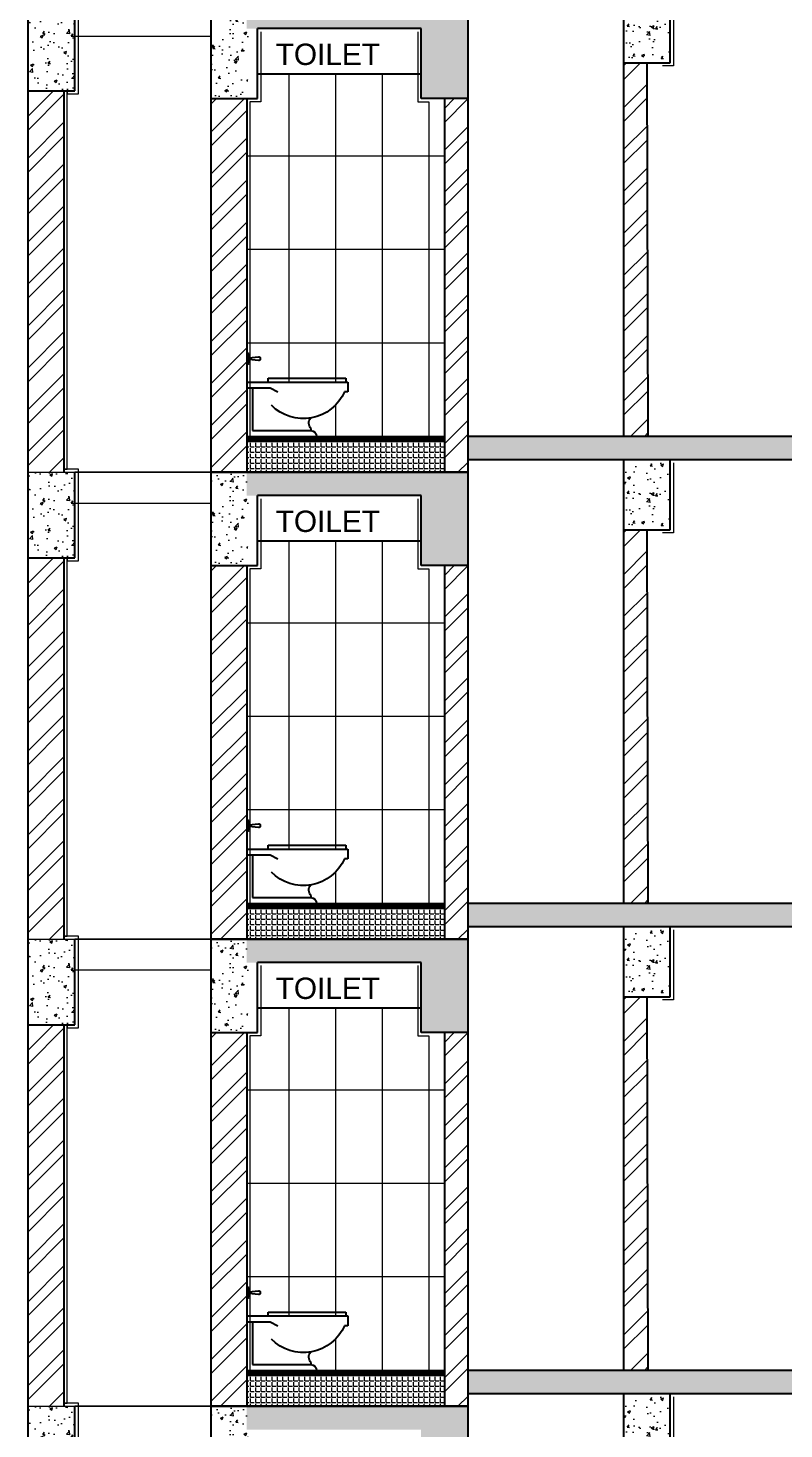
# Model space of a CAD drawing. Header units: metres. Extents: x 29392 to 32022, y 3934 to 33962.
# Drawn here: x 29707.88 to 29712.74, y 4068.81 to 4077.81 of the extents above; entities that cross this region are included whole.
import ezdxf

# ---------------------------------------------------------------- set-up
doc = ezdxf.new("R2010")
doc.units = ezdxf.units.M
doc.layers.add('HATCH', color=250, linetype='Continuous', lineweight=13)
doc.layers.add('PLASTER', color=252, linetype='Continuous', lineweight=15)
doc.styles.get("Standard").update_dxf_attribs({"font": 'arial.ttf'})
pattern_1 = [(50, (27323.3869, 3352.19325), (0.182184669, -0.0159390855), [0.01905, -0.20955]), (355, (27323.3869, 3352.19325), (-0.035243421, 0.191056845), [0.01524, -0.167640584]), (100.451445, (27323.40208, 3352.19192), (0.146941247, 0.175117752), [0.016190009, -0.178090245]), (46.1842, (27323.3869, 3352.24405), (0.27107904, -0.042042328), [0.028575, -0.314325]), (96.635558, (27323.40949, 3352.24054), (0.237404134, 0.247426125), [0.024285023, -0.267135608]), (351.184151, (27323.3869, 3352.24405), (0.237404134, 0.247426125), [0.022859967, -0.251459732]), (21, (27323.4123, 3352.23135), (0.151614391, -0.102265198), [0.01905, -0.20955]), (326, (27323.4123, 3352.23135), (0.061802028, 0.184187966), [0.01524, -0.16764]), (71.451445, (27323.42493, 3352.22282), (0.213416419, 0.081922769), [0.016190009, -0.178089938]), (37.5, (27323.386896, 3352.193245), (0.0030886033, 0.0845550389), [0, -0.165608, 0, -0.17018, 0, -0.168275]), (7.5, (27323.3869, 3352.193245), (0.0668196625, 0.1001805748), [0, -0.097028, 0, -0.161798, 0, -0.064135]), (327.5, (27323.330254, 3352.193245), (0.1355905952, -0.005728744), [0, -0.0635, 0, -0.19812, 0, -0.26289]), (317.5, (27323.30485, 3352.19325), (0.1481291814, 0.025426491), [0, -0.08255, 0, -0.131572, 0, -0.18669])]
pattern_2 = [(50, (27323.3869, 3355.19325), (0.182184669, -0.0159390855), [0.01905, -0.20955]), (355, (27323.3869, 3355.19325), (-0.035243421, 0.191056845), [0.01524, -0.167640584]), (100.451445, (27323.40208, 3355.19192), (0.146941247, 0.175117752), [0.016190009, -0.178090245]), (46.1842, (27323.3869, 3355.24405), (0.27107904, -0.042042328), [0.028575, -0.314325]), (96.635558, (27323.40949, 3355.24054), (0.237404134, 0.247426125), [0.024285023, -0.267135608]), (351.184151, (27323.3869, 3355.24405), (0.237404134, 0.247426125), [0.022859967, -0.251459732]), (21, (27323.4123, 3355.23135), (0.151614391, -0.102265198), [0.01905, -0.20955]), (326, (27323.4123, 3355.23135), (0.061802028, 0.184187966), [0.01524, -0.16764]), (71.451445, (27323.42493, 3355.22282), (0.213416419, 0.081922769), [0.016190009, -0.178089938]), (37.5, (27323.386896, 3355.193245), (0.0030886033, 0.0845550389), [0, -0.165608, 0, -0.17018, 0, -0.168275]), (7.5, (27323.3869, 3355.193245), (0.0668196625, 0.1001805748), [0, -0.097028, 0, -0.161798, 0, -0.064135]), (327.5, (27323.330254, 3355.193245), (0.1355905952, -0.005728744), [0, -0.0635, 0, -0.19812, 0, -0.26289]), (317.5, (27323.30485, 3355.19325), (0.1481291814, 0.025426491), [0, -0.08255, 0, -0.131572, 0, -0.18669])]
pattern_3 = [(45, (27323.3869, 3355.19325), (-0.134703842, 0.134703842), []), (45, (27323.4767, 3355.19325), (-0.134703842, 0.134703842), [])]
pattern_4 = [(50, (27323.3869, 3358.19325), (0.182184669, -0.0159390855), [0.01905, -0.20955]), (355, (27323.3869, 3358.19325), (-0.035243421, 0.191056845), [0.01524, -0.167640584]), (100.451445, (27323.40208, 3358.19192), (0.146941247, 0.175117752), [0.016190009, -0.178090245]), (46.1842, (27323.3869, 3358.24405), (0.27107904, -0.042042328), [0.028575, -0.314325]), (96.635558, (27323.40949, 3358.24054), (0.237404134, 0.247426125), [0.024285023, -0.267135608]), (351.184151, (27323.3869, 3358.24405), (0.237404134, 0.247426125), [0.022859967, -0.251459732]), (21, (27323.4123, 3358.23135), (0.151614391, -0.102265198), [0.01905, -0.20955]), (326, (27323.4123, 3358.23135), (0.061802028, 0.184187966), [0.01524, -0.16764]), (71.451445, (27323.42493, 3358.22282), (0.213416419, 0.081922769), [0.016190009, -0.178089938]), (37.5, (27323.386896, 3358.193245), (0.0030886033, 0.0845550389), [0, -0.165608, 0, -0.17018, 0, -0.168275]), (7.5, (27323.3869, 3358.193245), (0.0668196625, 0.1001805748), [0, -0.097028, 0, -0.161798, 0, -0.064135]), (327.5, (27323.330254, 3358.193245), (0.1355905952, -0.005728744), [0, -0.0635, 0, -0.19812, 0, -0.26289]), (317.5, (27323.30485, 3358.19325), (0.1481291814, 0.025426491), [0, -0.08255, 0, -0.131572, 0, -0.18669])]
pattern_5 = [(45, (27323.3869, 3358.19325), (-0.134703842, 0.134703842), []), (45, (27323.4767, 3358.19325), (-0.134703842, 0.134703842), [])]
pattern_6 = [(50, (27323.3869, 3361.19325), (0.182184669, -0.0159390855), [0.01905, -0.20955]), (355, (27323.3869, 3361.19325), (-0.035243421, 0.191056845), [0.01524, -0.167640584]), (100.451445, (27323.40208, 3361.19192), (0.146941247, 0.175117752), [0.016190009, -0.178090245]), (46.1842, (27323.3869, 3361.24405), (0.27107904, -0.042042328), [0.028575, -0.314325]), (96.635558, (27323.40949, 3361.24054), (0.237404134, 0.247426125), [0.024285023, -0.267135608]), (351.184151, (27323.3869, 3361.24405), (0.237404134, 0.247426125), [0.022859967, -0.251459732]), (21, (27323.4123, 3361.23135), (0.151614391, -0.102265198), [0.01905, -0.20955]), (326, (27323.4123, 3361.23135), (0.061802028, 0.184187966), [0.01524, -0.16764]), (71.451445, (27323.42493, 3361.22282), (0.213416419, 0.081922769), [0.016190009, -0.178089938]), (37.5, (27323.386896, 3361.193245), (0.0030886033, 0.0845550389), [0, -0.165608, 0, -0.17018, 0, -0.168275]), (7.5, (27323.3869, 3361.193245), (0.0668196625, 0.1001805748), [0, -0.097028, 0, -0.161798, 0, -0.064135]), (327.5, (27323.330254, 3361.193245), (0.1355905952, -0.005728744), [0, -0.0635, 0, -0.19812, 0, -0.26289]), (317.5, (27323.30485, 3361.19325), (0.1481291814, 0.025426491), [0, -0.08255, 0, -0.131572, 0, -0.18669])]
pattern_7 = [(45, (27323.3869, 3361.19325), (-0.134703842, 0.134703842), []), (45, (27323.4767, 3361.19325), (-0.134703842, 0.134703842), [])]

# ---------------------------------------------------------------- blocks, each defined once
blk = doc.blocks.new('A$C0A04126D')
for p, q in [((0.6365, 0.5054, -0.3429), (0.5741, 0.5117, -0.3429)), ((0.5741, 0.4867, -0.3429), (0.6365, 0.493, -0.3429)), ((0.6365, 0.5304, -0.3429), (0.649, 0.5366, -0.3429)), ((0.6365, 0.468, -0.3429), (0.6365, 0.5304, -0.3429)), ((0.649, 0.4618, -0.3429), (0.6365, 0.468, -0.3429)), ((0.649, 0.5366, -0.3429), (0.649, 0.4618, -0.3429)), ((0.5117, 0.3744, -0.3429), (0.0125, 0.3744, -0.3429)), ((0.0125, 0.3744, -0.3429), (0.0125, 0.3494, -0.3429)), ((0.5117, 0.3494, -0.3429), (0.5117, 0.3744, -0.3429)), ((0.649, 0.3494, -0.3429), (0, 0.3494, -0.3429)), ((0, 0.3494, -0.3429), (0, 0.287, -0.3429)), ((0, 0.287, -0.3429), (0.0206, 0.287, -0.3429)), ((0.4992, 0.312, -0.3429), (0.4493, 0.287, -0.3429)), ((0.649, 0.312, -0.3429), (0.4992, 0.312, -0.3429)), ((0.6115, 0.312, -0.3429), (0.6115, 0.0374, -0.3429)), ((0.649, 0.3494, -0.3429), (0.649, 0, -0.3429)), ((0.2371, 0.0499, -0.3429), (0.2371, 0.0374, -0.3429)), ((0.6115, 0.0374, -0.3429), (0.2371, 0.0374, -0.3429))]:
    blk.add_line(p, q)
for centre, radius, start, end in [((0.5741, 0.4992, -0.3429), 0.0125, 90, 270), ((0.2851, 0.4028, -0.3429), 0.2887, 203.64102, 315.28389), ((0.1944, 0.085, -0.3429), 0.0553, 320.64055, 36.52551), ((0.2371, 0, -0.3429), 0.0374, 90, 180)]:
    blk.add_arc(centre, radius, start, end)

msp = doc.modelspace()

# ---------------------------------------------------------------- hatches: boundary and pattern name
at = {"layer": 'HATCH', "transparency": 16777216}
h = msp.add_hatch(dxfattribs=at)
h.set_pattern_fill('AR-CONC', color=256, scale=0.001)
h.set_pattern_definition([(50, (27763.88038, 3415.42546), (0.182184669, -0.015939086), [0.01905, -0.20955]), (355, (27763.88038, 3415.42546), (-0.035243421, 0.191056845), [0.01524, -0.167640584]), (100.451445, (27763.89556, 3415.42413), (0.146941247, 0.175117752), [0.016190009, -0.178090245]), (46.1842, (27763.88038, 3415.47626), (0.27107904, -0.042042328), [0.028575, -0.314325]), (96.635558, (27763.90297, 3415.47276), (0.237404134, 0.247426125), [0.024285023, -0.26713561]), (351.184151, (27763.88038, 3415.47626), (0.237404134, 0.247426125), [0.022859967, -0.251459732]), (21, (27763.90578, 3415.46356), (0.151614391, -0.102265198), [0.01905, -0.20955]), (326, (27763.90578, 3415.46356), (0.061802028, 0.184187966), [0.01524, -0.16764]), (71.451445, (27763.91842, 3415.45504), (0.21341642, 0.081922769), [0.016190009, -0.178089938]), (37.5, (27763.88038, 3415.42546), (0.0030886033, 0.0845550389), [0, -0.165608, 0, -0.17018, 0, -0.168275]), (7.5, (27763.88038, 3415.42546), (0.0668196625, 0.100180575), [0, -0.097028, 0, -0.161798, 0, -0.064135]), (327.5, (27763.82374, 3415.42546), (0.1355905952, -0.005728744), [0, -0.0635, 0, -0.19812, 0, -0.26289]), (317.5, (27763.79834, 3415.42546), (0.1481291814, 0.025426491), [0, -0.08255, 0, -0.131572, 0, -0.18669])])
h.paths.add_polyline_path([(29710.4044, 4077.8068), (29709.2843, 4077.8068), (29709.2843, 4077.9568), (29710.7044, 4077.9568), (29710.7044, 4077.3568), (29710.4044, 4077.3568)])
h.paths.add_polyline_path([(29714.9592, 4077.5871), (29714.6588, 4077.5868), (29714.6588, 4078.0368), (29710.7044, 4078.0368), (29710.7044, 4078.1868), (29714.9588, 4078.1871)])
h = msp.add_hatch(dxfattribs=at)
h.set_pattern_fill('AR-CONC', color=256, scale=0.001)
h.set_pattern_definition(pattern_6)
h.paths.add_polyline_path([(29712.0053, 4077.5864), (29711.7053, 4077.5864), (29711.7055, 4078.0368), (29712.0053, 4078.0368)])
h = msp.add_hatch(dxfattribs=at)
h.set_pattern_fill('AR-CONC', color=256, scale=0.001)
h.set_pattern_definition(pattern_6)
h.paths.add_polyline_path([(29709.0555, 4077.9568), (29709.2914, 4077.9568), (29709.2914, 4077.3568), (29709.0553, 4077.3568)])
h.paths.add_polyline_path([(29707.88, 4077.9568), (29708.11, 4077.9568), (29708.18, 4077.9568), (29708.18, 4077.4068), (29707.88, 4077.4068)])
h = msp.add_hatch(dxfattribs=at)
h.set_pattern_fill('ANSI32', color=256, scale=0.02)
h.set_pattern_definition([(45, (27763.88038, 3415.42546), (-0.134703842, 0.134703842), []), (45, (27763.97019, 3415.42546), (-0.134703842, 0.134703842), [])])
h.paths.add_polyline_path([(29709.0543, 4074.9568), (29709.2843, 4074.9568), (29709.2843, 4077.3568), (29709.0543, 4077.3568)])
h.paths.add_polyline_path([(29710.7044, 4077.3568), (29710.5543, 4077.3568), (29710.5543, 4074.9568), (29710.7044, 4074.9568)])
edge = h.paths.add_edge_path()
edge.add_line((29714.7292, 4077.5869), (29714.7312, 4075.1868))
edge.add_line((29714.3498, 4075.1867), (29714.9612, 4075.1872))
edge.add_line((29714.9612, 4075.1872), (29714.9592, 4077.5871))
edge.add_line((29714.9592, 4077.5871), (29714.7253, 4077.5868))
h = msp.add_hatch(dxfattribs=at)
h.set_pattern_fill('ANSI32', color=256, scale=0.02)
h.set_pattern_definition(pattern_7)
h.paths.add_polyline_path([(29711.7055, 4077.5864), (29711.8553, 4077.5864), (29711.8611, 4075.1868), (29711.7055, 4075.1868)])
h = msp.add_hatch(dxfattribs=at)
h.set_pattern_fill('ANSI32', color=256, scale=0.02)
h.set_pattern_definition(pattern_7)
h.paths.add_polyline_path([(29708.11, 4074.9568), (29707.88, 4074.9568), (29707.88, 4077.4068), (29708.11, 4077.4068)])
h = msp.add_hatch(dxfattribs=at)
h.set_pattern_fill('AR-CONC', color=256, scale=0.001)
h.set_pattern_definition([(50, (27763.88038, 3412.42546), (0.182184669, -0.015939086), [0.01905, -0.20955]), (355, (27763.88038, 3412.42546), (-0.035243421, 0.191056845), [0.01524, -0.167640584]), (100.451445, (27763.89556, 3412.42413), (0.146941247, 0.175117752), [0.016190009, -0.178090245]), (46.1842, (27763.88038, 3412.47626), (0.27107904, -0.042042328), [0.028575, -0.314325]), (96.635558, (27763.90297, 3412.47276), (0.237404134, 0.247426125), [0.024285023, -0.26713561]), (351.184151, (27763.88038, 3412.47626), (0.237404134, 0.247426125), [0.022859967, -0.251459732]), (21, (27763.90578, 3412.46356), (0.151614391, -0.102265198), [0.01905, -0.20955]), (326, (27763.90578, 3412.46356), (0.061802028, 0.184187966), [0.01524, -0.16764]), (71.451445, (27763.91842, 3412.45504), (0.21341642, 0.081922769), [0.016190009, -0.178089938]), (37.5, (27763.88038, 3412.42546), (0.0030886033, 0.0845550389), [0, -0.165608, 0, -0.17018, 0, -0.168275]), (7.5, (27763.88038, 3412.42546), (0.0668196625, 0.100180575), [0, -0.097028, 0, -0.161798, 0, -0.064135]), (327.5, (27763.82374, 3412.42546), (0.1355905952, -0.005728744), [0, -0.0635, 0, -0.19812, 0, -0.26289]), (317.5, (27763.79834, 3412.42546), (0.1481291814, 0.025426491), [0, -0.08255, 0, -0.131572, 0, -0.18669])])
h.paths.add_polyline_path([(29710.4044, 4074.8068), (29709.2843, 4074.8068), (29709.2843, 4074.9568), (29710.7044, 4074.9568), (29710.7044, 4074.3568), (29710.4044, 4074.3568)])
h.paths.add_polyline_path([(29714.9592, 4074.5871), (29714.6588, 4074.5868), (29714.6588, 4075.0368), (29710.7044, 4075.0368), (29710.7044, 4075.1868), (29714.9588, 4075.1871)])
h = msp.add_hatch(dxfattribs=at)
h.set_pattern_fill('ANGLE', color=256, scale=0.005)
h.set_pattern_definition([(0, (27763.880383, 3415.17747), (0, 0.034925), [0.0254, -0.009525]), (90, (27763.880383, 3415.17747), (-0.034925, 2e-18), [0.0254, -0.009525])])
h.paths.add_polyline_path([(29710.5543, 4075.1568), (29709.2843, 4075.1568), (29709.2843, 4074.9568), (29710.5543, 4074.9568)])
h = msp.add_hatch(dxfattribs=at)
h.set_pattern_fill('AR-CONC', color=256, scale=0.001)
h.set_pattern_definition(pattern_4)
h.paths.add_polyline_path([(29712.0053, 4074.5864), (29711.7053, 4074.5864), (29711.7055, 4075.0368), (29712.0053, 4075.0368)])
h = msp.add_hatch(dxfattribs=at)
h.set_pattern_fill('AR-CONC', color=256, scale=0.001)
h.set_pattern_definition(pattern_4)
h.paths.add_polyline_path([(29709.0555, 4074.9568), (29709.2914, 4074.9568), (29709.2914, 4074.3568), (29709.0553, 4074.3568)])
h.paths.add_polyline_path([(29707.88, 4074.9568), (29708.11, 4074.9568), (29708.18, 4074.9568), (29708.18, 4074.4068), (29707.88, 4074.4068)])
h = msp.add_hatch(dxfattribs=at)
h.set_pattern_fill('ANSI32', color=256, scale=0.02)
h.set_pattern_definition([(45, (27763.88038, 3412.42546), (-0.134703842, 0.134703842), []), (45, (27763.97019, 3412.42546), (-0.134703842, 0.134703842), [])])
h.paths.add_polyline_path([(29709.0543, 4071.9568), (29709.2843, 4071.9568), (29709.2843, 4074.3568), (29709.0543, 4074.3568)])
h.paths.add_polyline_path([(29710.7044, 4074.3568), (29710.5543, 4074.3568), (29710.5543, 4071.9568), (29710.7044, 4071.9568)])
edge = h.paths.add_edge_path()
edge.add_line((29714.7292, 4074.5869), (29714.7312, 4072.1868))
edge.add_line((29714.3498, 4072.1867), (29714.9612, 4072.1872))
edge.add_line((29714.9612, 4072.1872), (29714.9592, 4074.5871))
edge.add_line((29714.9592, 4074.5871), (29714.7253, 4074.5868))
h = msp.add_hatch(dxfattribs=at)
h.set_pattern_fill('ANSI32', color=256, scale=0.02)
h.set_pattern_definition(pattern_5)
h.paths.add_polyline_path([(29711.7055, 4074.5864), (29711.8553, 4074.5864), (29711.8611, 4072.1868), (29711.7055, 4072.1868)])
h = msp.add_hatch(dxfattribs=at)
h.set_pattern_fill('ANSI32', color=256, scale=0.02)
h.set_pattern_definition(pattern_5)
h.paths.add_polyline_path([(29708.11, 4071.9568), (29707.88, 4071.9568), (29707.88, 4074.4068), (29708.11, 4074.4068)])
h = msp.add_hatch(dxfattribs=at)
h.set_pattern_fill('AR-CONC', color=256, scale=0.001)
h.set_pattern_definition([(50, (27763.88038, 3409.42546), (0.182184669, -0.015939086), [0.01905, -0.20955]), (355, (27763.88038, 3409.42546), (-0.035243421, 0.191056845), [0.01524, -0.167640584]), (100.451445, (27763.89556, 3409.42413), (0.146941247, 0.175117752), [0.016190009, -0.178090245]), (46.1842, (27763.88038, 3409.47626), (0.27107904, -0.042042328), [0.028575, -0.314325]), (96.635558, (27763.90297, 3409.47276), (0.237404134, 0.247426125), [0.024285023, -0.26713561]), (351.184151, (27763.88038, 3409.47626), (0.237404134, 0.247426125), [0.022859967, -0.251459732]), (21, (27763.90578, 3409.46356), (0.151614391, -0.102265198), [0.01905, -0.20955]), (326, (27763.90578, 3409.46356), (0.061802028, 0.184187966), [0.01524, -0.16764]), (71.451445, (27763.91842, 3409.45504), (0.21341642, 0.081922769), [0.016190009, -0.178089938]), (37.5, (27763.88038, 3409.42546), (0.0030886033, 0.0845550389), [0, -0.165608, 0, -0.17018, 0, -0.168275]), (7.5, (27763.88038, 3409.42546), (0.0668196625, 0.100180575), [0, -0.097028, 0, -0.161798, 0, -0.064135]), (327.5, (27763.82374, 3409.42546), (0.1355905952, -0.005728744), [0, -0.0635, 0, -0.19812, 0, -0.26289]), (317.5, (27763.79834, 3409.42546), (0.1481291814, 0.025426491), [0, -0.08255, 0, -0.131572, 0, -0.18669])])
h.paths.add_polyline_path([(29710.4044, 4071.8068), (29709.2843, 4071.8068), (29709.2843, 4071.9568), (29710.7044, 4071.9568), (29710.7044, 4071.3568), (29710.4044, 4071.3568)])
h.paths.add_polyline_path([(29714.9592, 4071.5871), (29714.6588, 4071.5868), (29714.6588, 4072.0368), (29710.7044, 4072.0368), (29710.7044, 4072.1868), (29714.9588, 4072.1871)])
h = msp.add_hatch(dxfattribs=at)
h.set_pattern_fill('ANGLE', color=256, scale=0.005)
h.set_pattern_definition([(0, (27763.880383, 3412.17747), (0, 0.034925), [0.0254, -0.009525]), (90, (27763.880383, 3412.17747), (-0.034925, 2e-18), [0.0254, -0.009525])])
h.paths.add_polyline_path([(29710.5543, 4072.1568), (29709.2843, 4072.1568), (29709.2843, 4071.9568), (29710.5543, 4071.9568)])
h = msp.add_hatch(dxfattribs=at)
h.set_pattern_fill('AR-CONC', color=256, scale=0.001)
h.set_pattern_definition(pattern_2)
h.paths.add_polyline_path([(29712.0053, 4071.5864), (29711.7053, 4071.5864), (29711.7055, 4072.0368), (29712.0053, 4072.0368)])
h = msp.add_hatch(dxfattribs=at)
h.set_pattern_fill('AR-CONC', color=256, scale=0.001)
h.set_pattern_definition(pattern_2)
h.paths.add_polyline_path([(29709.0555, 4071.9568), (29709.2914, 4071.9568), (29709.2914, 4071.3568), (29709.0553, 4071.3568)])
h.paths.add_polyline_path([(29707.88, 4071.9568), (29708.11, 4071.9568), (29708.18, 4071.9568), (29708.18, 4071.4068), (29707.88, 4071.4068)])
h = msp.add_hatch(dxfattribs=at)
h.set_pattern_fill('ANSI32', color=256, scale=0.02)
h.set_pattern_definition([(45, (27763.88038, 3409.42546), (-0.134703842, 0.134703842), []), (45, (27763.97019, 3409.42546), (-0.134703842, 0.134703842), [])])
h.paths.add_polyline_path([(29709.0543, 4068.9568), (29709.2843, 4068.9568), (29709.2843, 4071.3568), (29709.0543, 4071.3568)])
h.paths.add_polyline_path([(29710.7044, 4071.3568), (29710.5543, 4071.3568), (29710.5543, 4068.9568), (29710.7044, 4068.9568)])
edge = h.paths.add_edge_path()
edge.add_line((29714.7292, 4071.5869), (29714.7312, 4069.1868))
edge.add_line((29714.3498, 4069.1867), (29714.9612, 4069.1872))
edge.add_line((29714.9612, 4069.1872), (29714.9592, 4071.5871))
edge.add_line((29714.9592, 4071.5871), (29714.7253, 4071.5868))
h = msp.add_hatch(dxfattribs=at)
h.set_pattern_fill('ANSI32', color=256, scale=0.02)
h.set_pattern_definition(pattern_3)
h.paths.add_polyline_path([(29711.7055, 4071.5864), (29711.8553, 4071.5864), (29711.8611, 4069.1868), (29711.7055, 4069.1868)])
h = msp.add_hatch(dxfattribs=at)
h.set_pattern_fill('ANSI32', color=256, scale=0.02)
h.set_pattern_definition(pattern_3)
h.paths.add_polyline_path([(29708.11, 4068.9568), (29707.88, 4068.9568), (29707.88, 4071.4068), (29708.11, 4071.4068)])
h = msp.add_hatch(dxfattribs=at)
h.set_pattern_fill('AR-CONC', color=256, scale=0.001)
h.set_pattern_definition([(50, (27763.88038, 3406.42546), (0.182184669, -0.015939086), [0.01905, -0.20955]), (355, (27763.88038, 3406.42546), (-0.035243421, 0.191056845), [0.01524, -0.167640584]), (100.451445, (27763.89556, 3406.42413), (0.146941247, 0.175117752), [0.016190009, -0.178090245]), (46.1842, (27763.88038, 3406.47626), (0.27107904, -0.042042328), [0.028575, -0.314325]), (96.635558, (27763.90297, 3406.47276), (0.237404134, 0.247426125), [0.024285023, -0.26713561]), (351.184151, (27763.88038, 3406.47626), (0.237404134, 0.247426125), [0.022859967, -0.251459732]), (21, (27763.90578, 3406.46356), (0.151614391, -0.102265198), [0.01905, -0.20955]), (326, (27763.90578, 3406.46356), (0.061802028, 0.184187966), [0.01524, -0.16764]), (71.451445, (27763.91842, 3406.45504), (0.21341642, 0.081922769), [0.016190009, -0.178089938]), (37.5, (27763.88038, 3406.42546), (0.0030886033, 0.0845550389), [0, -0.165608, 0, -0.17018, 0, -0.168275]), (7.5, (27763.88038, 3406.42546), (0.0668196625, 0.100180575), [0, -0.097028, 0, -0.161798, 0, -0.064135]), (327.5, (27763.82374, 3406.42546), (0.1355905952, -0.005728744), [0, -0.0635, 0, -0.19812, 0, -0.26289]), (317.5, (27763.79834, 3406.42546), (0.1481291814, 0.025426491), [0, -0.08255, 0, -0.131572, 0, -0.18669])])
h.paths.add_polyline_path([(29710.4044, 4068.8068), (29709.2843, 4068.8068), (29709.2843, 4068.9568), (29710.7044, 4068.9568), (29710.7044, 4068.3568), (29710.4044, 4068.3568)])
h.paths.add_polyline_path([(29714.9592, 4068.5871), (29714.6588, 4068.5868), (29714.6588, 4069.0368), (29710.7044, 4069.0368), (29710.7044, 4069.1868), (29714.9588, 4069.1871)])
h = msp.add_hatch(dxfattribs=at)
h.set_pattern_fill('ANGLE', color=256, scale=0.005)
h.set_pattern_definition([(0, (27763.880383, 3409.17747), (0, 0.034925), [0.0254, -0.009525]), (90, (27763.880383, 3409.17747), (-0.034925, 2e-18), [0.0254, -0.009525])])
h.paths.add_polyline_path([(29710.5543, 4069.1568), (29709.2843, 4069.1568), (29709.2843, 4068.9568), (29710.5543, 4068.9568)])
h = msp.add_hatch(dxfattribs=at)
h.set_pattern_fill('AR-CONC', color=256, scale=0.001)
h.set_pattern_definition(pattern_1)
h.paths.add_polyline_path([(29712.0053, 4068.5864), (29711.7053, 4068.5864), (29711.7055, 4069.0368), (29712.0053, 4069.0368)])
h = msp.add_hatch(dxfattribs=at)
h.set_pattern_fill('AR-CONC', color=256, scale=0.001)
h.set_pattern_definition(pattern_1)
h.paths.add_polyline_path([(29709.0555, 4068.9568), (29709.2914, 4068.9568), (29709.2914, 4068.3568), (29709.0553, 4068.3568)])
h.paths.add_polyline_path([(29707.88, 4068.9568), (29708.11, 4068.9568), (29708.18, 4068.9568), (29708.18, 4068.4068), (29707.88, 4068.4068)])
at = {"layer": 'PLASTER', "transparency": 16777216}
h = msp.add_hatch(dxfattribs=at)
h.set_pattern_fill('ANSI31', color=256, scale=0.001)
h.set_pattern_definition([(45, (29527.2478036, 3726.702556), (-0.00224506403, 0.00224506403), [])])
h.paths.add_polyline_path([(29710.5543, 4075.1568), (29710.5543, 4075.1765), (29709.2919, 4075.1762), (29709.2843, 4075.1768), (29709.2843, 4075.1568)])
h = msp.add_hatch(dxfattribs=at)
h.set_pattern_fill('ANSI31', color=256, scale=0.001)
h.set_pattern_definition([(45, (29527.2478036, 3723.702556), (-0.00224506403, 0.00224506403), [])])
h.paths.add_polyline_path([(29710.5543, 4072.1568), (29710.5543, 4072.1765), (29709.2919, 4072.1762), (29709.2843, 4072.1768), (29709.2843, 4072.1568)])
h = msp.add_hatch(dxfattribs=at)
h.set_pattern_fill('ANSI31', color=256, scale=0.001)
h.set_pattern_definition([(45, (29527.2478036, 3720.702556), (-0.00224506403, 0.00224506403), [])])
h.paths.add_polyline_path([(29710.5543, 4069.1568), (29710.5543, 4069.1765), (29709.2919, 4069.1762), (29709.2843, 4069.1768), (29709.2843, 4069.1568)])

# ---------------------------------------------------------------- linework, layer by layer
at = {"color": 252, "true_color": 0x939598, "transparency": 16777216}
msp.add_line((29707.8791, 4058.0388), (29707.8791, 4099.1868), dxfattribs=at)
at = {"transparency": 16777216}
for p, q in [((29710.7044, 4078.1868), (29710.7044, 4074.9568)), ((29711.7055, 4078.0368), (29711.7055, 4075.1868)), ((29712.0053, 4077.5864), (29712.0053, 4078.0364)), ((29707.88, 4074.9568), (29707.88, 4077.9568)), ((29708.18, 4077.4068), (29708.18, 4077.9568)), ((29709.0543, 4077.9568), (29709.0543, 4074.9568)), ((29709.3543, 4077.3568), (29709.3543, 4077.8068)), ((29710.4044, 4077.8068), (29709.3543, 4077.8068)), ((29710.4044, 4077.3568), (29710.4044, 4077.8068)), ((29711.7053, 4077.5864), (29712.0053, 4077.5864)), ((29711.8553, 4077.5864), (29711.8611, 4075.1868)), ((29709.3543, 4077.5168), (29710.4044, 4077.5168)), ((29707.88, 4077.4068), (29708.18, 4077.4068)), ((29708.11, 4077.4068), (29708.11, 4074.9568)), ((29709.0543, 4077.3568), (29709.0543, 4074.9568)), ((29709.0543, 4077.3568), (29709.3543, 4077.3568)), ((29709.2843, 4077.3573), (29709.2843, 4074.9568)), ((29710.7044, 4077.3568), (29710.4044, 4077.3568)), ((29710.5543, 4077.3568), (29710.5543, 4074.9568)), ((29709.2843, 4075.1868), (29710.5543, 4075.1868)), ((29709.2843, 4075.1768), (29710.5543, 4075.1768)), ((29709.2843, 4075.1568), (29710.5543, 4075.1568)), ((29709.5642, 4075.1568), (29710.5543, 4075.1568)), ((29709.5642, 4075.1568), (29710.5543, 4075.1568)), ((29710.7044, 4075.1868), (29710.7044, 4071.9568)), ((29714.9588, 4075.1868), (29710.7044, 4075.1868)), ((29714.9611, 4075.1868), (29710.7044, 4075.1868)), ((29714.6588, 4075.0368), (29710.7044, 4075.0368)), ((29711.7055, 4075.0368), (29711.7055, 4072.1868)), ((29712.0053, 4074.5864), (29712.0053, 4075.0364)), ((29707.88, 4071.9568), (29707.88, 4074.9568)), ((29708.18, 4074.4068), (29708.18, 4074.9568)), ((29709.0543, 4074.9568), (29709.0543, 4071.9568)), ((29709.0543, 4074.9568), (29710.7044, 4074.9568)), ((29710.7044, 4074.9568), (29709.0543, 4074.9568)), ((29709.3543, 4074.3568), (29709.3543, 4074.8068)), ((29710.4044, 4074.8068), (29709.3543, 4074.8068)), ((29710.4044, 4074.3568), (29710.4044, 4074.8068)), ((29711.7053, 4074.5864), (29712.0053, 4074.5864)), ((29711.8553, 4074.5864), (29711.8611, 4072.1868)), ((29709.3543, 4074.5168), (29710.4044, 4074.5168)), ((29707.88, 4074.4068), (29708.18, 4074.4068)), ((29708.11, 4074.4068), (29708.11, 4071.9568)), ((29709.0543, 4074.3568), (29709.0543, 4071.9568)), ((29709.0543, 4074.3568), (29709.3543, 4074.3568)), ((29709.2843, 4074.3573), (29709.2843, 4071.9568)), ((29710.7044, 4074.3568), (29710.4044, 4074.3568)), ((29710.5543, 4074.3568), (29710.5543, 4071.9568)), ((29709.2843, 4072.1868), (29710.5543, 4072.1868)), ((29709.2843, 4072.1768), (29710.5543, 4072.1768)), ((29709.2843, 4072.1568), (29710.5543, 4072.1568)), ((29709.5642, 4072.1568), (29710.5543, 4072.1568)), ((29709.5642, 4072.1568), (29710.5543, 4072.1568)), ((29710.7044, 4072.1868), (29710.7044, 4068.9568)), ((29714.9588, 4072.1868), (29710.7044, 4072.1868)), ((29714.9611, 4072.1868), (29710.7044, 4072.1868)), ((29714.6588, 4072.0368), (29710.7044, 4072.0368)), ((29711.7055, 4072.0368), (29711.7055, 4069.1868)), ((29712.0053, 4071.5864), (29712.0053, 4072.0364)), ((29707.88, 4068.9568), (29707.88, 4071.9568)), ((29708.18, 4071.4068), (29708.18, 4071.9568)), ((29709.0543, 4071.9568), (29709.0543, 4068.9568)), ((29709.0543, 4071.9568), (29710.7044, 4071.9568)), ((29710.7044, 4071.9568), (29709.0543, 4071.9568)), ((29709.3543, 4071.3568), (29709.3543, 4071.8068)), ((29710.4044, 4071.8068), (29709.3543, 4071.8068)), ((29710.4044, 4071.3568), (29710.4044, 4071.8068)), ((29709.3543, 4071.5168), (29710.4044, 4071.5168)), ((29711.7053, 4071.5864), (29712.0053, 4071.5864)), ((29711.8553, 4071.5864), (29711.8611, 4069.1868)), ((29707.88, 4071.4068), (29708.18, 4071.4068)), ((29708.11, 4071.4068), (29708.11, 4068.9568)), ((29709.0543, 4071.3568), (29709.0543, 4068.9568)), ((29709.0543, 4071.3568), (29709.3543, 4071.3568)), ((29709.2843, 4071.3573), (29709.2843, 4068.9568)), ((29710.7044, 4071.3568), (29710.4044, 4071.3568)), ((29710.5543, 4071.3568), (29710.5543, 4068.9568)), ((29709.2843, 4069.1868), (29710.5543, 4069.1868)), ((29709.2843, 4069.1768), (29710.5543, 4069.1768)), ((29710.7044, 4069.1868), (29710.7044, 4065.9568)), ((29714.9588, 4069.1868), (29710.7044, 4069.1868)), ((29714.9611, 4069.1868), (29710.7044, 4069.1868)), ((29709.2843, 4069.1568), (29710.5543, 4069.1568)), ((29709.5642, 4069.1568), (29710.5543, 4069.1568)), ((29709.5642, 4069.1568), (29710.5543, 4069.1568)), ((29714.6588, 4069.0368), (29710.7044, 4069.0368)), ((29711.7055, 4069.0368), (29711.7055, 4066.1868)), ((29712.0053, 4068.5864), (29712.0053, 4069.0364)), ((29707.88, 4065.9568), (29707.88, 4068.9568)), ((29708.18, 4068.4068), (29708.18, 4068.9568)), ((29709.0543, 4068.9568), (29709.0543, 4065.9568)), ((29709.0543, 4068.9568), (29710.7044, 4068.9568)), ((29710.7044, 4068.9568), (29709.0543, 4068.9568))]:
    msp.add_line(p, q, dxfattribs=at)
at = {"linetype": 'ByBlock', "lineweight": 20, "transparency": 16777216}
for p, q in [((29709.5543, 4077.5168), (29709.5543, 4075.5362)), ((29709.8543, 4077.5168), (29709.8543, 4075.5362)), ((29710.1543, 4077.5168), (29710.1543, 4075.1568)), ((29710.4543, 4077.3368), (29710.4543, 4075.1568)), ((29710.5543, 4076.9868), (29709.2843, 4076.9868)), ((29710.5543, 4076.3868), (29709.2843, 4076.3868)), ((29710.5543, 4075.7868), (29709.2843, 4075.7868)), ((29709.8543, 4075.3875), (29709.8543, 4075.1568)), ((29707.88, 4074.9568), (29708.11, 4074.9568)), ((29708.1259, 4074.9568), (29708.3559, 4074.9568)), ((29709.5543, 4074.5168), (29709.5543, 4072.5362)), ((29709.8543, 4074.5168), (29709.8543, 4072.5362)), ((29710.1543, 4074.5168), (29710.1543, 4072.1568)), ((29710.4543, 4074.3368), (29710.4543, 4072.1568)), ((29710.5543, 4073.9868), (29709.2843, 4073.9868)), ((29710.5543, 4073.3868), (29709.2843, 4073.3868)), ((29710.5543, 4072.7868), (29709.2843, 4072.7868)), ((29709.8543, 4072.3875), (29709.8543, 4072.1568)), ((29707.88, 4071.9568), (29708.11, 4071.9568)), ((29708.1259, 4071.9568), (29708.3559, 4071.9568)), ((29709.5543, 4071.5168), (29709.5543, 4069.5362)), ((29709.8543, 4071.5168), (29709.8543, 4069.5362)), ((29710.1543, 4071.5168), (29710.1543, 4069.1568)), ((29710.4543, 4071.3368), (29710.4543, 4069.1568)), ((29710.5543, 4070.9868), (29709.2843, 4070.9868)), ((29710.5543, 4070.3868), (29709.2843, 4070.3868)), ((29710.5543, 4069.7868), (29709.2843, 4069.7868)), ((29709.8543, 4069.3875), (29709.8543, 4069.1568)), ((29707.88, 4068.9568), (29708.11, 4068.9568)), ((29708.1259, 4068.9568), (29708.3559, 4068.9568))]:
    msp.add_line(p, q, dxfattribs=at)
at = {"layer": 'PLASTER', "transparency": 16777216}
for p, q in [((29712.0254, 4078.0164), (29712.0254, 4077.5664)), ((29708.204, 4077.3868), (29708.204, 4077.9568)), ((29709.0543, 4077.7568), (29708.18, 4077.7568)), ((29709.0543, 4077.7568), (29708.18, 4077.7568)), ((29709.3744, 4077.7868), (29709.3744, 4077.3368)), ((29710.3843, 4077.7868), (29710.3843, 4077.3368)), ((29712.0254, 4077.5664), (29711.9554, 4077.5664)), ((29708.13, 4074.9768), (29708.13, 4077.4068)), ((29708.13, 4077.4068), (29708.13, 4077.3868)), ((29708.13, 4077.3868), (29708.204, 4077.3868)), ((29709.3744, 4077.3368), (29709.3044, 4077.3368)), ((29709.3044, 4077.3368), (29709.3044, 4075.1568)), ((29710.3843, 4077.3368), (29710.4543, 4077.3368)), ((29708.204, 4074.9768), (29708.11, 4074.9768)), ((29708.11, 4074.9768), (29708.13, 4074.9768)), ((29708.11, 4074.9568), (29709.0543, 4074.9568)), ((29709.0543, 4074.9568), (29708.18, 4074.9568)), ((29708.204, 4074.9568), (29708.204, 4074.9768)), ((29708.204, 4074.3868), (29708.204, 4074.9568)), ((29712.0254, 4075.0164), (29712.0254, 4074.5664)), ((29709.0543, 4074.7568), (29708.18, 4074.7568)), ((29709.0543, 4074.7568), (29708.18, 4074.7568)), ((29709.3744, 4074.7868), (29709.3744, 4074.3368)), ((29710.3843, 4074.7868), (29710.3843, 4074.3368)), ((29712.0254, 4074.5664), (29711.9554, 4074.5664)), ((29708.13, 4071.9768), (29708.13, 4074.4068)), ((29708.13, 4074.4068), (29708.13, 4074.3868)), ((29708.13, 4074.3868), (29708.204, 4074.3868)), ((29709.3744, 4074.3368), (29709.3044, 4074.3368)), ((29709.3044, 4074.3368), (29709.3044, 4072.1568)), ((29710.3843, 4074.3368), (29710.4543, 4074.3368)), ((29708.204, 4071.9768), (29708.11, 4071.9768)), ((29708.11, 4071.9768), (29708.13, 4071.9768)), ((29708.204, 4071.9568), (29708.204, 4071.9768)), ((29712.0254, 4072.0164), (29712.0254, 4071.5664)), ((29708.11, 4071.9568), (29709.0543, 4071.9568)), ((29709.0543, 4071.9568), (29708.18, 4071.9568)), ((29708.204, 4071.3868), (29708.204, 4071.9568)), ((29709.3744, 4071.7868), (29709.3744, 4071.3368)), ((29710.3843, 4071.7868), (29710.3843, 4071.3368)), ((29709.0543, 4071.7568), (29708.18, 4071.7568)), ((29709.0543, 4071.7568), (29708.18, 4071.7568)), ((29712.0254, 4071.5664), (29711.9554, 4071.5664)), ((29708.13, 4068.9768), (29708.13, 4071.4068)), ((29708.13, 4071.4068), (29708.13, 4071.3868)), ((29708.13, 4071.3868), (29708.204, 4071.3868)), ((29709.3744, 4071.3368), (29709.3044, 4071.3368)), ((29709.3044, 4071.3368), (29709.3044, 4069.1568)), ((29710.3843, 4071.3368), (29710.4543, 4071.3368)), ((29712.0254, 4069.0164), (29712.0254, 4068.5664)), ((29708.204, 4068.9768), (29708.11, 4068.9768)), ((29708.11, 4068.9768), (29708.13, 4068.9768)), ((29708.11, 4068.9568), (29709.0543, 4068.9568)), ((29709.0543, 4068.9568), (29708.18, 4068.9568)), ((29708.204, 4068.9568), (29708.204, 4068.9768)), ((29708.204, 4068.3868), (29708.204, 4068.9568))]:
    msp.add_line(p, q, dxfattribs=at)

# ---------------------------------------------------------------- block references
at = {"color": 7, "transparency": 16777216, "xscale": -1}
for p in [(29709.9333, 4075.1868, 0.3429), (29709.9333, 4072.1868, 0.3429), (29709.9333, 4069.1868, 0.3429)]:
    msp.add_blockref('A$C0A04126D', p, dxfattribs=at)

# ---------------------------------------------------------------- texts
at = {"transparency": 16777216}
for p in [(29709.4704, 4077.5729), (29709.4704, 4074.5729), (29709.4704, 4071.5729)]:
    msp.add_text('TOILET', height=0.13707, dxfattribs=at).set_placement(p)

doc.saveas('drawing.dxf')
